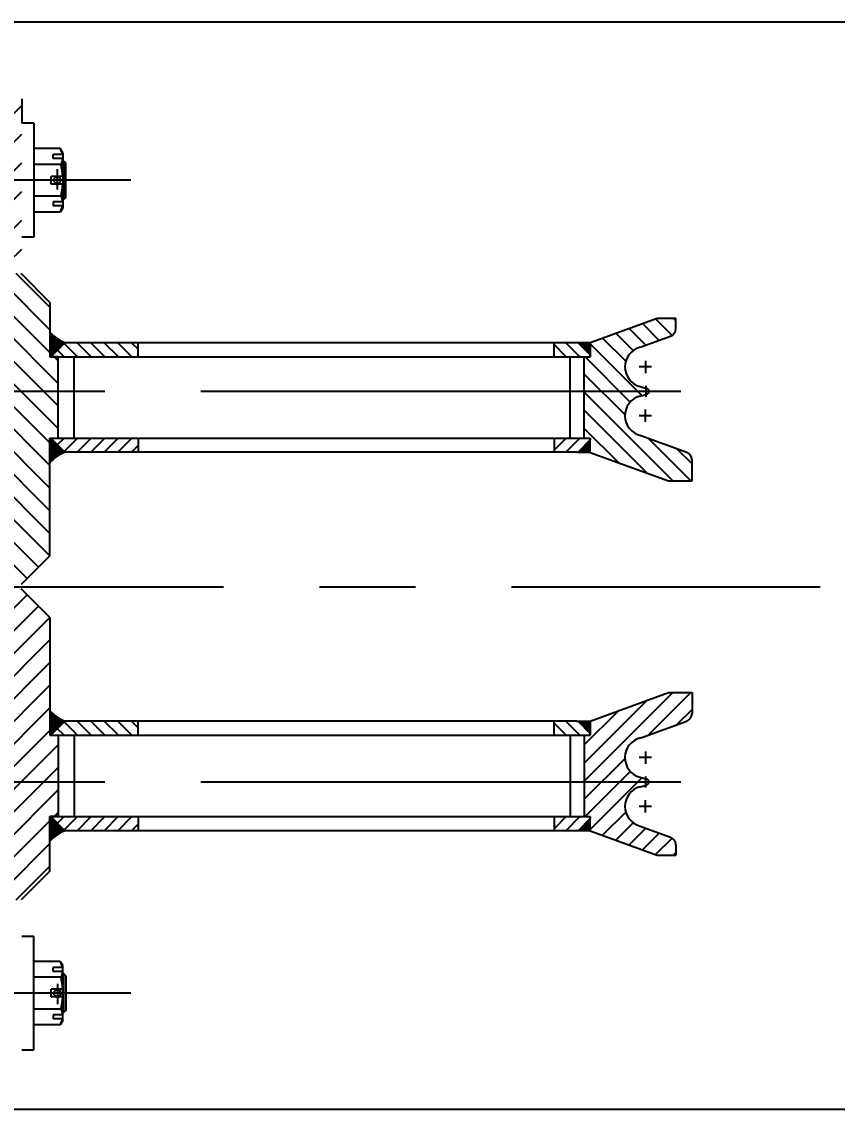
# Model space of a CAD drawing. Header units: millimetres. Extents: x -44903 to -2851, y -697 to 17820.
# Drawn here: x -22817 to -21543, y 6509 to 8208 of the extents above; entities that cross this region are included whole.
import ezdxf

# ---------------------------------------------------------------- set-up
doc = ezdxf.new("R2010")
doc.units = ezdxf.units.MM
doc.header["$LTSCALE"] = 600
doc.linetypes.add('G', pattern=[2, 1.25, -0.25, 0.25, -0.25])
for name, color, linetype in [('01', 7, 'Continuous'), ('02', 1, 'Continuous'), ('05', 142, 'G'), ('08', 1, 'Continuous')]:
    doc.layers.add(name, color=color, linetype=linetype)
doc.styles.get("Standard").update_dxf_attribs({"font": 'isocp', "width": 0.707, "bigfont": 'intecad.shx'})
doc.dimstyles.new('INTE', dxfattribs={"dimscale": 60, "dimtxt": 3.5, "dimasz": 3, "dimexe": 3, "dimexo": 0, "dimgap": 1, "dimtad": 1, "dimdec": 3, "dimdsep": 46, "dimtxsty": 'Standard', "dimcen": 0, "dimclrd": 1, "dimclre": 1, "dimclrt": 3, "dimaunit": 1, "dimadec": 0, "dimazin": 0, "dimtfac": 1, "dimtdec": 3, "dimtmove": 0, "dimatfit": 0, "dimfxl": 1, "dimarcsym": 0})
pattern_1 = [(315, (-25753.3062, 11507.7194), (0.70710678, 0.70710678), []), (45, (-25753.3062, 11507.7194), (-0.70710678, 0.70710678), [])]
pattern_2 = [(45, (-25753.3062, 3142.2186), (0.70710678, -0.70710678), []), (315, (-25753.3062, 3142.2186), (-0.70710678, -0.70710678), [])]

# ---------------------------------------------------------------- blocks, each defined once
blk = doc.blocks.new('*D130')
at = {"layer": '08', "color": 1, "lineweight": -2}
for p, q in [((-22941.2, 8207.6), (-20403.3, 8207.6)), ((-20583.3, 6688.6), (-20583.3, 8027.6)), ((-22922.2, 6508.6), (-20403.3, 6508.6))]:
    blk.add_line(p, q, dxfattribs=at)
at = {"layer": '08', "color": 1}
for points in [[(-20613.3, 8027.6), (-20553.3, 8027.6), (-20583.3, 8207.6)], [(-20613.3, 6688.6), (-20553.3, 6688.6), (-20583.3, 6508.6)]]:
    blk.add_solid(points, dxfattribs=at)
at = {"layer": 'DEFPOINTS', "color": 0}
for p in [(-22941.2, 8207.6), (-20583.3, 8207.6), (-22922.2, 6508.6)]:
    blk.add_point(p, dxfattribs=at)
at = {"layer": '08', "color": 3, "insert": (-20748.3, 7358.1), "char_height": 210, "attachment_point": 5, "rotation": 90}
blk.add_mtext('1699', dxfattribs=at)

msp = doc.modelspace()

# ---------------------------------------------------------------- hatches: boundary and pattern name
at = {"layer": '02'}
h = msp.add_hatch(dxfattribs=at)
h.set_pattern_fill('LINE', color=256, scale=10, angle=45, style=0)
h.set_pattern_definition([(45, (-44903.38, 0), (-22.45064, 22.45064), [])])
edge = h.paths.add_edge_path()
edge.add_line((-23214.2044, 7832.969), (-23214.2044, 7959.969))
edge.add_line((-23214.2044, 7959.969), (-23467.1563, 7959.969))
edge.add_spline(control_points=[(-23467.1563, 7959.969), (-23463.4637, 7954.0697), (-23452.8791, 7937.8346), (-23437.3635, 7907.7485), (-23460.5171, 7872.2291), (-23457.4184, 7845.7714), (-23455.9189, 7832.969)], knot_values=[138.369558878, 138.369558878, 138.369558878, 138.369558878, 158.288037451, 192.603710783, 233.134982534, 271.134982534, 271.134982534, 271.134982534, 271.134982534], degree=3, periodic=0)
edge.add_line((-23455.9189, 7832.969), (-23214.2044, 7832.969))
edge = h.paths.add_edge_path()
edge.add_spline(control_points=[(-23448.5853, 8086.969), (-23468.8356, 8056.0976), (-23497.6295, 8012.2016), (-23474.7675, 7972.1287), (-23467.1563, 7959.969)], knot_values=[0, 0, 0, 0, 97.313138398, 138.369558878, 138.369558878, 138.369558878, 138.369558878], degree=3, periodic=0)
edge.add_line((-23467.1563, 7959.969), (-23214.2044, 7959.969))
edge.add_line((-23214.2044, 7959.969), (-23214.2044, 8086.969))
edge.add_line((-23214.2044, 8086.969), (-23448.5853, 8086.969))
h.paths.add_polyline_path([(-22817.2044, 8048.969), (-22817.2044, 8086.969), (-22916.2044, 8086.969), (-22916.2044, 7959.969), (-22817.2044, 7959.969)])
h.paths.add_polyline_path([(-22817.2044, 7959.969), (-22916.2044, 7959.969), (-22916.2044, 7832.969), (-22817.2044, 7832.969)])
at = {"layer": '02', "linetype": 'Continuous'}
h = msp.add_hatch(dxfattribs=at)
h.set_pattern_fill('_USER', color=1, scale=25, angle=135, style=0, pattern_type=0)
h.set_pattern_definition([(315, (-24807.363, 9017.99), (17.67767, 17.67767), [])])
h.paths.add_polyline_path([(-22862.2044, 7630.169), (-22862.2044, 7471.069), (-22848.8044, 7471.069, -0.414213562), (-22843.2044, 7465.469), (-22843.2044, 7382.169), (-22841.7044, 7382.169), (-22841.7044, 7328.169), (-22818.2044, 7328.169), (-22773.2044, 7373.169), (-22773.2044, 7557.169), (-22760.2044, 7557.169), (-22760.2044, 7630.169)])
h.paths.add_polyline_path([(-22760.2044, 7630.169), (-22760.2044, 7684.169), (-22773.2044, 7684.169), (-22773.2044, 7769.169), (-22818.2044, 7814.169), (-22841.7044, 7814.169), (-22841.7044, 7810.969), (-22841.7044, 7760.169), (-22843.2044, 7760.169), (-22843.2044, 7676.869, -0.414213562), (-22848.8044, 7671.269), (-22862.2044, 7671.269), (-22862.2044, 7630.169)])
h.paths.add_polyline_path([(-23268.2044, 7630.169), (-23268.2044, 7671.269), (-23281.6044, 7671.269, -0.414213562), (-23287.2044, 7676.869), (-23287.2044, 7760.169), (-23288.7044, 7760.169), (-23288.7044, 7814.169), (-23312.2044, 7814.169), (-23357.2044, 7769.169), (-23357.2044, 7684.169), (-23370.2044, 7684.169), (-23370.2044, 7630.169)])
h.paths.add_polyline_path([(-23370.2044, 7630.169), (-23370.2044, 7557.169), (-23357.2044, 7557.169), (-23357.2044, 7373.169), (-23312.2044, 7328.169), (-23288.7044, 7328.169), (-23288.7044, 7331.369), (-23288.7044, 7382.169), (-23287.2044, 7382.169), (-23287.2044, 7465.469, -0.414213562), (-23281.6044, 7471.069), (-23268.2044, 7471.069), (-23268.2044, 7630.169)])
h = msp.add_hatch(dxfattribs=at)
h.set_pattern_fill('_USER', color=1, scale=20, angle=405, style=0, pattern_type=0)
h.set_pattern_definition([(135, (-25753.306, 1770.657), (14.142136, 14.142136), [])])
h.paths.add_polyline_path([(-21938.2044, 7630.169), (-21938.2044, 7684.169), (-21928.7044, 7684.169), (-21928.7044, 7706.3683), (-21824.0235, 7744.469), (-21795.2044, 7744.469), (-21795.2044, 7728.1747, -0.315298789), (-21803.5608, 7716.2406), (-21850.9252, 7699.0014, 0.768098938), (-21850.9849, 7637.5526), (-21841.9748, 7635.1383), (-21841.9748, 7630.169)])
h.paths.add_polyline_path([(-21928.7044, 7557.169), (-21938.2044, 7557.169), (-21938.2044, 7630.169), (-21841.9748, 7630.169), (-21841.9748, 7625.1997), (-21850.9849, 7622.7854, 0.780091631), (-21849.9998, 7561.1054), (-21778.1608, 7534.9581, -0.315298789), (-21769.8044, 7523.024), (-21769.8044, 7490.469), (-21806.7164, 7490.469), (-21928.7044, 7534.869)])
h.paths.add_polyline_path([(-24201.7044, 7557.169), (-24201.7044, 7534.869), (-24323.6924, 7490.469), (-24360.6044, 7490.469), (-24360.6044, 7523.024, -0.315298789), (-24352.2481, 7534.9581), (-24280.4091, 7561.1054, 0.780091631), (-24279.424, 7622.7854), (-24288.434, 7625.1997), (-24288.434, 7630.169), (-24192.2044, 7630.169), (-24192.2044, 7557.169)])
h.paths.add_polyline_path([(-24288.434, 7630.169), (-24288.434, 7635.1383), (-24279.424, 7637.5526, 0.768098938), (-24279.4837, 7699.0014), (-24326.8481, 7716.2406, -0.315298789), (-24335.2044, 7728.1747), (-24335.2044, 7744.469), (-24306.3853, 7744.469), (-24201.7044, 7706.3683), (-24201.7044, 7684.169), (-24192.2044, 7684.169), (-24192.2044, 7630.169)])
at = {"layer": '02'}
h = msp.add_hatch(dxfattribs=at)
h.set_pattern_fill('_USER', color=256, angle=135, style=0, double=1, pattern_type=0)
h.set_pattern_definition([(315, (-25753.3062, 12099.1194), (0.70710678, 0.70710678), []), (45, (-25753.3062, 12099.1194), (-0.70710678, 0.70710678), [])])
h.paths.add_polyline_path([(-22749.7257, 7706.169, -0.116720183), (-22773.2044, 7722.6419), (-22773.2044, 7684.169), (-22771.7257, 7684.169)])
at = {"layer": '02', "linetype": 'Continuous'}
h = msp.add_hatch(dxfattribs=at)
h.set_pattern_fill('_USER', color=1, scale=15, angle=405, style=0, pattern_type=0)
h.set_pattern_definition([(135, (-25818.798, 2563.538), (10.6066, 10.6066), [])])
h.paths.add_polyline_path([(-21985.2044, 7684.169), (-21985.2044, 7706.169), (-21949.7044, 7706.169), (-21930.7044, 7687.169), (-21930.7044, 7684.169)])
h.paths.add_polyline_path([(-22771.7257, 7684.169), (-22749.7257, 7706.169), (-22635.5044, 7706.169), (-22635.5044, 7684.169)])
h = msp.add_hatch(dxfattribs=at)
h.set_pattern_fill('_USER', color=1, angle=135, style=0, double=1, pattern_type=0)
h.set_pattern_definition([(315, (-25753.3062, 12099.1194), (0.70710678, 0.70710678), []), (45, (-25753.3062, 12099.1194), (-0.70710678, 0.70710678), [])])
h.paths.add_polyline_path([(-21928.7044, 7687.169), (-21928.7044, 7706.169), (-21947.7044, 7706.169)])
at = {"layer": '02'}
h = msp.add_hatch(dxfattribs=at)
h.set_pattern_fill('_USER', color=256, angle=135, style=0, double=1, pattern_type=0)
h.set_pattern_definition(pattern_2)
h.paths.add_polyline_path([(-22749.7257, 7535.169, 0.116720183), (-22773.2044, 7518.6961), (-22773.2044, 7557.169), (-22771.7257, 7557.169)])
at = {"layer": '02', "linetype": 'Continuous'}
h = msp.add_hatch(dxfattribs=at)
h.set_pattern_fill('_USER', color=1, scale=15, angle=405, style=0, pattern_type=0)
h.set_pattern_definition([(225, (-25818.798, 12677.8), (10.6066, -10.6066), [])])
h.paths.add_polyline_path([(-21930.7044, 7557.169), (-21930.7044, 7554.169), (-21949.7044, 7535.169), (-21985.2044, 7535.169), (-21985.2044, 7557.169)])
h.paths.add_polyline_path([(-22635.5044, 7557.169), (-22635.5044, 7535.169), (-22749.7257, 7535.169), (-22771.7257, 7557.169)])
h = msp.add_hatch(dxfattribs=at)
h.set_pattern_fill('_USER', color=1, angle=135, style=0, double=1, pattern_type=0)
h.set_pattern_definition(pattern_2)
h.paths.add_polyline_path([(-21928.7044, 7554.169), (-21928.7044, 7535.169), (-21947.7044, 7535.169)])
h = msp.add_hatch(dxfattribs=at)
h.set_pattern_fill('_USER', color=1, scale=25, angle=135, style=0, pattern_type=0)
h.set_pattern_definition([(45, (-24807.363, 5631.947), (17.67767, -17.67767), [])])
h.paths.add_polyline_path([(-22862.2044, 7019.769), (-22862.2044, 7178.869), (-22848.8044, 7178.869, 0.414213562), (-22843.2044, 7184.469), (-22843.2044, 7267.769), (-22841.7044, 7267.769), (-22841.7044, 7321.769), (-22818.2044, 7321.769), (-22773.2044, 7276.769), (-22773.2044, 7092.769), (-22760.2044, 7092.769), (-22760.2044, 7019.769)])
h.paths.add_polyline_path([(-22760.2044, 7019.769), (-22760.2044, 6965.769), (-22773.2044, 6965.769), (-22773.2044, 6880.769), (-22818.2044, 6835.769), (-22841.7044, 6835.769), (-22841.7044, 6838.969), (-22841.7044, 6889.769), (-22843.2044, 6889.769), (-22843.2044, 6973.069, 0.414213562), (-22848.8044, 6978.669), (-22862.2044, 6978.669), (-22862.2044, 7019.769)])
h.paths.add_polyline_path([(-23268.2044, 7019.769), (-23268.2044, 6978.669), (-23281.6044, 6978.669, 0.414213562), (-23287.2044, 6973.069), (-23287.2044, 6889.769), (-23288.7044, 6889.769), (-23288.7044, 6835.769), (-23312.2044, 6835.769), (-23357.2044, 6880.769), (-23357.2044, 6965.769), (-23370.2044, 6965.769), (-23370.2044, 7019.769)])
h.paths.add_polyline_path([(-23370.2044, 7019.769), (-23370.2044, 7092.769), (-23357.2044, 7092.769), (-23357.2044, 7276.769), (-23312.2044, 7321.769), (-23288.7044, 7321.769), (-23288.7044, 7318.569), (-23288.7044, 7267.769), (-23287.2044, 7267.769), (-23287.2044, 7184.469, 0.414213562), (-23281.6044, 7178.869), (-23268.2044, 7178.869), (-23268.2044, 7019.769)])
h = msp.add_hatch(dxfattribs=at)
h.set_pattern_fill('_USER', color=1, scale=20, angle=405, style=0, pattern_type=0)
h.set_pattern_definition([(225, (-25753.306, 12879.28), (14.142136, -14.142136), [])])
h.paths.add_polyline_path([(-21938.2044, 7019.769), (-21938.2044, 6965.769), (-21928.7044, 6965.769), (-21928.7044, 6943.5697), (-21824.0235, 6905.469), (-21795.2044, 6905.469), (-21795.2044, 6921.7633, 0.315298789), (-21803.5608, 6933.6974), (-21850.9252, 6950.9366, -0.768098938), (-21850.9849, 7012.3854), (-21841.9748, 7014.7997), (-21841.9748, 7019.769)])
h.paths.add_polyline_path([(-21928.7044, 7092.769), (-21938.2044, 7092.769), (-21938.2044, 7019.769), (-21841.9748, 7019.769), (-21841.9748, 7024.7383), (-21850.9849, 7027.1526, -0.780091631), (-21849.9998, 7088.8326), (-21778.1608, 7114.9799, 0.315298789), (-21769.8044, 7126.914), (-21769.8044, 7159.469), (-21806.7164, 7159.469), (-21928.7044, 7115.069)])
h.paths.add_polyline_path([(-24201.7044, 7092.769), (-24201.7044, 7115.069), (-24323.6924, 7159.469), (-24360.6044, 7159.469), (-24360.6044, 7126.914, 0.315298789), (-24352.2481, 7114.9799), (-24280.4091, 7088.8326, -0.780091631), (-24279.424, 7027.1526), (-24288.434, 7024.7383), (-24288.434, 7019.769), (-24192.2044, 7019.769), (-24192.2044, 7092.769)])
h.paths.add_polyline_path([(-24288.434, 7019.769), (-24288.434, 7014.7997), (-24279.424, 7012.3854, -0.768098938), (-24279.4837, 6950.9366), (-24326.8481, 6933.6974, 0.315298789), (-24335.2044, 6921.7633), (-24335.2044, 6905.469), (-24306.3853, 6905.469), (-24201.7044, 6943.5697), (-24201.7044, 6965.769), (-24192.2044, 6965.769), (-24192.2044, 7019.769)])
at = {"layer": '02'}
h = msp.add_hatch(dxfattribs=at)
h.set_pattern_fill('_USER', color=256, angle=135, style=0, double=1, pattern_type=0)
h.set_pattern_definition(pattern_1)
h.paths.add_polyline_path([(-22749.7257, 7114.769, -0.116720183), (-22773.2044, 7131.2419), (-22773.2044, 7092.769), (-22771.7257, 7092.769)])
at = {"layer": '02', "linetype": 'Continuous'}
h = msp.add_hatch(dxfattribs=at)
h.set_pattern_fill('_USER', color=1, scale=15, angle=405, style=0, pattern_type=0)
h.set_pattern_definition([(135, (-25818.798, 1972.138), (10.6066, 10.6066), [])])
h.paths.add_polyline_path([(-21930.7044, 7092.769), (-21930.7044, 7095.769), (-21949.7044, 7114.769), (-21985.2044, 7114.769), (-21985.2044, 7092.769)])
h.paths.add_polyline_path([(-22635.5044, 7092.769), (-22635.5044, 7114.769), (-22749.7257, 7114.769), (-22771.7257, 7092.769)])
h = msp.add_hatch(dxfattribs=at)
h.set_pattern_fill('_USER', color=1, angle=135, style=0, double=1, pattern_type=0)
h.set_pattern_definition(pattern_1)
h.paths.add_polyline_path([(-21947.7044, 7114.769), (-21928.7044, 7114.769), (-21928.7044, 7095.769)])
at = {"layer": '02'}
h = msp.add_hatch(dxfattribs=at)
h.set_pattern_fill('_USER', color=256, angle=135, style=0, double=1, pattern_type=0)
h.set_pattern_definition([(45, (-25753.3062, 2550.8186), (0.70710678, -0.70710678), []), (315, (-25753.3062, 2550.8186), (-0.70710678, -0.70710678), [])])
h.paths.add_polyline_path([(-22749.7257, 6943.769, 0.116720183), (-22773.2044, 6927.2961), (-22773.2044, 6965.769), (-22771.7257, 6965.769)])
at = {"layer": '02', "linetype": 'Continuous'}
h = msp.add_hatch(dxfattribs=at)
h.set_pattern_fill('_USER', color=1, scale=15, angle=405, style=0, pattern_type=0)
h.set_pattern_definition([(225, (-25818.798, 12086.4), (10.6066, -10.6066), [])])
h.paths.add_polyline_path([(-21985.2044, 6965.769), (-21985.2044, 6943.769), (-21949.7044, 6943.769), (-21930.7044, 6962.769), (-21930.7044, 6965.769)])
h.paths.add_polyline_path([(-22771.7257, 6965.769), (-22749.7257, 6943.769), (-22635.5044, 6943.769), (-22635.5044, 6965.769)])
h = msp.add_hatch(dxfattribs=at)
h.set_pattern_fill('_USER', color=1, angle=135, style=0, double=1, pattern_type=0)
h.set_pattern_definition([(45, (-25753.3062, 2550.8186), (0.70710678, -0.70710678), []), (315, (-25753.3062, 2550.8186), (-0.70710678, -0.70710678), [])])
h.paths.add_polyline_path([(-21928.7044, 6962.769), (-21928.7044, 6943.769), (-21947.7044, 6943.769)])

# ---------------------------------------------------------------- linework, layer by layer
for p, q in [((-22773.2044, 7769.169), (-22773.2044, 7684.169)), ((-21928.7044, 7706.3683), (-21824.0235, 7744.469)), ((-22771.7257, 7684.169), (-22749.7257, 7706.169)), ((-21928.7044, 7706.169), (-22749.7257, 7706.169)), ((-22635.5044, 7684.169), (-22635.5044, 7706.169)), ((-21985.2044, 7684.169), (-21985.2044, 7706.169)), ((-21928.7044, 7687.169), (-21947.7044, 7706.169)), ((-21928.7044, 7706.3683), (-21928.7044, 7684.169)), ((-22773.2044, 7684.169), (-21928.7044, 7684.169)), ((-22760.2044, 7684.169), (-22773.2044, 7684.169)), ((-22760.2044, 7557.169), (-22760.2044, 7684.169)), ((-22735.2044, 7557.169), (-22735.2044, 7684.169)), ((-21960.2044, 7557.169), (-21960.2044, 7684.169)), ((-21938.2044, 7557.169), (-21938.2044, 7684.169)), ((-21928.7044, 7684.169), (-21928.7044, 7687.169)), ((-22773.2044, 7557.169), (-21928.7044, 7557.169)), ((-22773.2044, 7373.169), (-22773.2044, 7557.169)), ((-22771.7257, 7557.169), (-22749.7257, 7535.169)), ((-22635.5044, 7557.169), (-22635.5044, 7535.169)), ((-21985.2044, 7557.169), (-21985.2044, 7535.169)), ((-21928.7044, 7554.169), (-21947.7044, 7535.169)), ((-21928.7044, 7557.169), (-21928.7044, 7554.169)), ((-21928.7044, 7534.869), (-21928.7044, 7557.169)), ((-21949.7044, 7535.169), (-22749.7257, 7535.169)), ((-21949.7044, 7535.169), (-21928.7044, 7535.169)), ((-21928.7044, 7534.869), (-21806.7164, 7490.469)), ((-21769.8044, 7490.469), (-21769.8044, 7523.024)), ((-22773.2044, 7276.769), (-22773.2044, 7092.769)), ((-21928.7044, 7115.069), (-21806.7164, 7159.469)), ((-21769.8044, 7159.469), (-21769.8044, 7126.914)), ((-22771.7257, 7092.769), (-22749.7257, 7114.769)), ((-21949.7044, 7114.769), (-22749.7257, 7114.769)), ((-22635.5044, 7092.769), (-22635.5044, 7114.769)), ((-21985.2044, 7092.769), (-21985.2044, 7114.769)), ((-21949.7044, 7114.769), (-21928.7044, 7114.769)), ((-21928.7044, 7095.769), (-21947.7044, 7114.769)), ((-21928.7044, 7115.069), (-21928.7044, 7092.769)), ((-22773.2044, 7092.769), (-21928.7044, 7092.769)), ((-22760.2044, 7092.769), (-22760.2044, 6965.769)), ((-22735.2044, 7092.769), (-22735.2044, 6965.769)), ((-21960.2044, 7092.769), (-21960.2044, 6965.769)), ((-21938.2044, 7092.769), (-21938.2044, 6965.769)), ((-21928.7044, 7092.769), (-21928.7044, 7095.769)), ((-22773.2044, 6965.769), (-21928.7044, 6965.769)), ((-22760.2044, 6965.769), (-22773.2044, 6965.769)), ((-22773.2044, 6880.769), (-22773.2044, 6965.769)), ((-22771.7257, 6965.769), (-22749.7257, 6943.769)), ((-22635.5044, 6965.769), (-22635.5044, 6943.769)), ((-21985.2044, 6965.769), (-21985.2044, 6943.769)), ((-21928.7044, 6962.769), (-21947.7044, 6943.769)), ((-21928.7044, 6965.769), (-21928.7044, 6962.769)), ((-21928.7044, 6943.5697), (-21928.7044, 6965.769)), ((-21928.7044, 6943.769), (-22749.7257, 6943.769)), ((-21928.7044, 6943.5697), (-21824.0235, 6905.469))]:
    msp.add_line(p, q)
for centre, start, end in [((-21842.7544, 7668.269), 104.8886876, 255), ((-21842.7544, 7592.069), 105, 256.8299796), ((-21842.7544, 7057.869), 103.1700204, 255), ((-21842.7544, 6981.669), 105, 255.1113124)]:
    msp.add_arc(centre, 31.8, start, end)
at = {"layer": '01'}
for p, q in [((-22817.2044, 8086.969), (-22817.2044, 8048.969)), ((-22757.045, 8009.6211), (-22798.2044, 8009.6211)), ((-22753.2044, 8002.969), (-22757.045, 8009.6211)), ((-22753.2044, 8002.969), (-22753.2044, 7916.969)), ((-22768.2044, 7993.8438), (-22768.2044, 8000.2081)), ((-22753.2044, 8000.2081), (-22768.2044, 8000.2081)), ((-22753.2044, 7993.8438), (-22768.2044, 7993.8438)), ((-22751.5067, 7989.969), (-22753.2044, 7989.969)), ((-22751.5067, 7989.969), (-22751.5067, 7929.969)), ((-22755.623, 7984.7951), (-22798.2044, 7984.7951)), ((-22771.2044, 7953.969), (-22771.2044, 7965.969)), ((-22753.2044, 7965.969), (-22771.2044, 7965.969)), ((-22753.2044, 7953.969), (-22771.2044, 7953.969)), ((-22755.623, 7935.1429), (-22798.2044, 7935.1429)), ((-22753.2044, 7926.0942), (-22768.2044, 7926.0942)), ((-22768.2044, 7926.0942), (-22768.2044, 7919.7299)), ((-22753.2044, 7919.7299), (-22768.2044, 7919.7299)), ((-22751.5067, 7929.969), (-22753.2044, 7929.969)), ((-22757.045, 7910.3169), (-22798.2044, 7910.3169)), ((-22753.2044, 7916.969), (-22757.045, 7910.3169)), ((-22773.2044, 7769.169), (-22818.2044, 7814.169)), ((-21850.9849, 7637.5526), (-21840.7325, 7634.8054)), ((-21850.9849, 7622.7854), (-21840.7325, 7625.5326)), ((-21849.9998, 7561.1054), (-21778.1608, 7534.9581)), ((-22773.2044, 7373.169), (-22818.2044, 7328.169)), ((-22773.2044, 7276.769), (-22818.2044, 7321.769)), ((-21849.9998, 7088.8326), (-21778.1608, 7114.9799)), ((-21850.9849, 7027.1526), (-21840.7325, 7024.4054)), ((-21850.9849, 7012.3854), (-21840.7325, 7015.1326)), ((-22773.2044, 6880.769), (-22818.2044, 6835.769)), ((-22757.045, 6739.6211), (-22798.2044, 6739.6211)), ((-22768.2044, 6723.8438), (-22768.2044, 6730.2081)), ((-22753.2044, 6730.2081), (-22768.2044, 6730.2081)), ((-22753.2044, 6732.969), (-22757.045, 6739.6211)), ((-22753.2044, 6646.969), (-22753.2044, 6732.969)), ((-22755.623, 6714.7951), (-22798.2044, 6714.7951)), ((-22753.2044, 6723.8438), (-22768.2044, 6723.8438)), ((-22751.5067, 6719.969), (-22753.2044, 6719.969)), ((-22751.5067, 6659.969), (-22751.5067, 6719.969)), ((-22753.2044, 6695.969), (-22771.2044, 6695.969)), ((-22771.2044, 6683.969), (-22771.2044, 6695.969)), ((-22753.2044, 6683.969), (-22771.2044, 6683.969)), ((-22755.623, 6665.1429), (-22798.2044, 6665.1429)), ((-22753.2044, 6656.0942), (-22768.2044, 6656.0942)), ((-22768.2044, 6656.0942), (-22768.2044, 6649.7299)), ((-22753.2044, 6649.7299), (-22768.2044, 6649.7299)), ((-22753.2044, 6646.969), (-22757.045, 6640.3169)), ((-22751.5067, 6659.969), (-22753.2044, 6659.969)), ((-22757.045, 6640.3169), (-22798.2044, 6640.3169))]:
    msp.add_line(p, q, dxfattribs=at)
at = {"layer": '01', "color": 7, "linetype": 'Continuous'}
for p, q in [((-22798.2044, 8048.969), (-22817.2044, 8048.969)), ((-22798.2044, 8048.969), (-22798.2044, 7959.969)), ((-22748.5067, 7986.969), (-22751.5067, 7989.969)), ((-22748.5067, 7932.969), (-22748.5067, 7986.969)), ((-22798.2044, 7959.969), (-22798.2044, 7870.969)), ((-22748.5067, 7932.969), (-22751.5067, 7929.969)), ((-22798.2044, 7870.969), (-22817.2044, 7870.969)), ((-21824.0235, 7744.469), (-21795.2044, 7744.469)), ((-21795.2044, 7728.1747), (-21795.2044, 7744.469)), ((-21850.9252, 7699.0014), (-21803.5608, 7716.2406)), ((-21806.7164, 7490.469), (-21769.8044, 7490.469)), ((-21806.7164, 7159.469), (-21769.8044, 7159.469)), ((-21850.9252, 6950.9366), (-21803.5608, 6933.6974)), ((-21795.2044, 6921.7633), (-21795.2044, 6905.469)), ((-21824.0235, 6905.469), (-21795.2044, 6905.469)), ((-22817.2044, 6778.969), (-22798.2044, 6778.969)), ((-22798.2044, 6689.969), (-22798.2044, 6778.969)), ((-22748.5067, 6716.969), (-22751.5067, 6719.969)), ((-22748.5067, 6716.969), (-22748.5067, 6662.969)), ((-22798.2044, 6600.969), (-22798.2044, 6689.969)), ((-22748.5067, 6662.969), (-22751.5067, 6659.969)), ((-22798.2044, 6600.969), (-22817.2044, 6600.969))]:
    msp.add_line(p, q, dxfattribs=at)
for centre in [(-22761.5067, 7959.969), (-22761.5067, 6689.969)]:
    msp.add_circle(centre, 5.25, dxfattribs=at)
at = {"layer": '01'}
for centre, radius, start, end in [((-22811.6369, 7981.8571), 61.2464, 17.4351357, 26.9567073), ((-22772.1423, 7994.058), 18.9391, 330.7192127, 359.3519923), ((-22938.9142, 7951.6794), 186.2587, 4.4000168, 10.2412993), ((-22938.9142, 7968.2586), 186.2587, 349.7587007, 355.5999832), ((-22772.1423, 7925.88), 18.9391, 0.6480077, 29.2807873), ((-22811.6369, 7938.0809), 61.2464, 333.0432927, 342.5648643), ((-21841.9748, 7630.169), 4.8, 285, 75), ((-21782.5044, 7523.024), 12.7, 0, 70), ((-21782.5044, 7126.914), 12.7, 290, 0), ((-21841.9748, 7019.769), 4.8, 285, 75), ((-22811.6369, 6711.8571), 61.2464, 17.4351357, 26.9567073), ((-22772.1423, 6724.058), 18.9391, 330.7192127, 359.3519923), ((-22938.9142, 6681.6794), 186.2587, 4.4000168, 10.2412993), ((-22938.9142, 6698.2586), 186.2587, 349.7587007, 355.5999832), ((-22772.1423, 6655.88), 18.9391, 0.6480077, 29.2807873), ((-22811.6369, 6668.0809), 61.2464, 333.0432927, 342.5648643)]:
    msp.add_arc(centre, radius, start, end, dxfattribs=at)
at = {"layer": '01', "color": 7, "linetype": 'Continuous'}
for centre, radius, start, end in [((-22726.6628, 7764.0089), 62.2684, 221.6312277, 248.2610281), ((-21807.9044, 7728.1747), 12.7, 290, 0), ((-22726.6628, 7477.3291), 62.2684, 111.7389719, 138.3687723), ((-22726.6628, 7172.6089), 62.2684, 221.6312277, 248.2610281), ((-22726.6628, 6885.9291), 62.2684, 111.7389719, 138.3687723), ((-21807.9044, 6921.7633), 12.7, 0, 70)]:
    msp.add_arc(centre, radius, start, end, dxfattribs=at)
at = {"layer": '05'}
for p, q in [((-22761.5067, 7945.458), (-22761.5067, 7977.1888)), ((-21833.2117, 7668.269), (-21852.2972, 7668.269)), ((-21842.7544, 7677.8118), (-21842.7544, 7658.7262)), ((-21787.3039, 7630.169), (-26669.377, 7630.169)), ((-21841.9748, 7638.7579), (-21841.9748, 7621.5801)), ((-21842.7544, 7582.5262), (-21842.7544, 7601.6118)), ((-21833.2117, 7592.069), (-21852.2972, 7592.069)), ((-41251.862, 7324.969), (-21569.7872, 7324.969)), ((-21833.2117, 7057.869), (-21852.2972, 7057.869)), ((-21842.7544, 7067.4118), (-21842.7544, 7048.3262)), ((-21787.3039, 7019.769), (-26623.9465, 7019.769)), ((-21841.9748, 7011.1801), (-21841.9748, 7028.3579)), ((-21842.7544, 6972.1262), (-21842.7544, 6991.2118)), ((-21833.2117, 6981.669), (-21852.2972, 6981.669)), ((-22761.5067, 6704.48), (-22761.5067, 6672.7492))]:
    msp.add_line(p, q, dxfattribs=at)
at = {"layer": '05', "color": 142, "linetype": 'G'}
for p, q in [((-22646.5591, 7959.969), (-27972.1472, 7959.969)), ((-22646.5591, 6689.969), (-27972.1472, 6689.969))]:
    msp.add_line(p, q, dxfattribs=at)

# ---------------------------------------------------------------- dimensions: what is measured, and where the dimension line sits
at = {"layer": '08'}
dim = msp.add_linear_dim(base=(-20583.3149, 8207.569), p1=(-22922.2044, 6508.569), p2=(-22941.2044, 8207.569), angle=90, dimstyle='INTE', dxfattribs=at)
dim.commit()
dim.dimension.update_dxf_attribs({"geometry": '*D130', "text_midpoint": (-20748.3149, 7358.069)})

doc.saveas('drawing.dxf')
